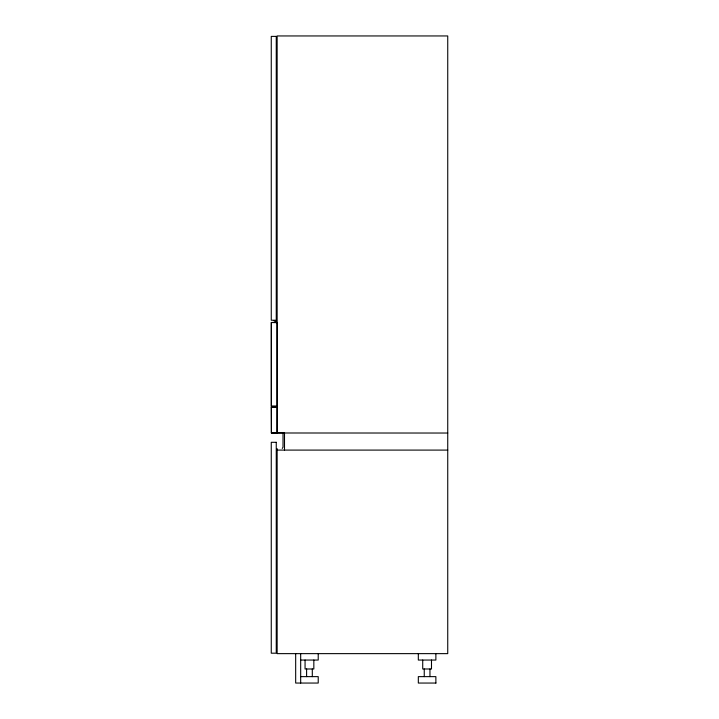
<?xml version="1.0" encoding="UTF-8"?>
<svg xmlns="http://www.w3.org/2000/svg" width="719" height="719" viewBox="0 0 719 719"><rect width="100%" height="100%" fill="white"/><g stroke="black" fill="none" stroke-linecap="round" stroke-linejoin="round"><path stroke-width="1.08" d="M447.739 433.036L271.405 432.991L271.342 406.945L271.405 433.036M271.405 432.991L277.085 432.874M271.405 322.463L277.166 322.57L271.27 322.507L271.405 406.289L277.085 406.289L271.27 406.217L271.405 322.507M277.121 322.525L277.085 406.154M271.405 406.945L277.157 407.089L271.405 406.972M277.076 432.937L277.121 407.035M277.462 432.577L284.158 432.685M282.288 448.422L283.025 447.155L283.025 433.036M277.462 432.703L284.158 432.577M277.058 323.46L276.276 321.456L273.795 320.674L276.033 320.926L277.058 322.975M277.139 450.094L447.739 450.094M300.677 660.051L318.22 660.051L318.22 653.634M300.677 676.633L318.22 676.633L318.22 683.05L295.671 683.05L295.671 653.634M435.975 683.05L418.323 683.05L418.323 676.633L435.876 676.633L435.876 683.05M435.876 653.634L435.876 660.051L418.323 660.051L418.323 653.634M431.49 660.051L431.49 668.985L422.718 668.985L422.718 660.051M429.953 668.985L429.953 676.633M424.246 668.985L424.246 676.633M313.835 660.051L313.835 668.985L305.063 668.985L305.063 660.051M312.298 668.985L312.298 676.633M306.6 668.985L306.6 676.633M300.677 653.634L300.677 683.05M284.499 433.036L284.499 450.094M277.139 433.036L277.139 35.95L447.739 35.95L447.739 653.634L277.139 653.634L277.139 448.62M276.258 36.39L271.261 36.39L271.261 320.234L276.258 320.234L276.258 36.39M276.258 442.302L271.261 442.302L271.261 653.194L276.258 653.194L276.258 442.302"/></g></svg>
